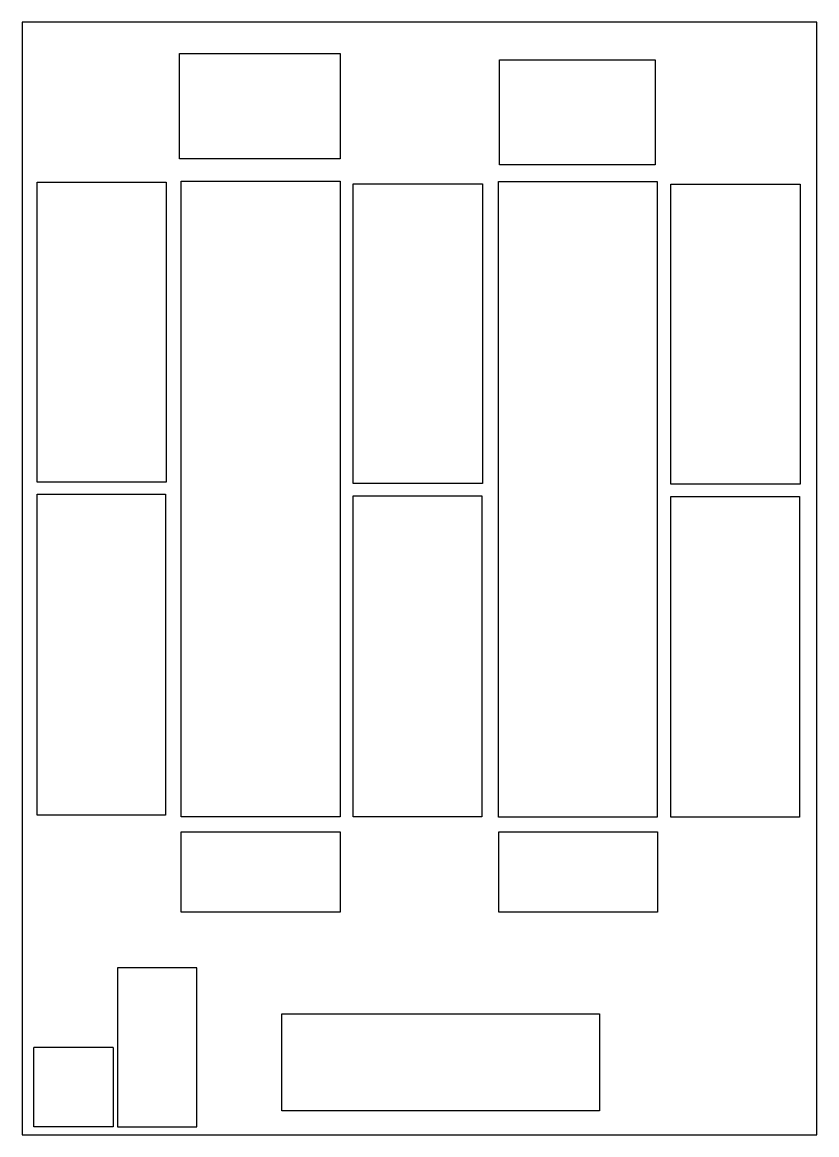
# Model space of a CAD drawing. Header units: inches. Extents: x 0.5 to 5.5, y 0.5 to 7.5.
import ezdxf

# ---------------------------------------------------------------- set-up
doc = ezdxf.new("R2010")
doc.units = ezdxf.units.IN
doc.header["$MEASUREMENT"] = 0
for name, color, linetype in [('Divisória', 3, 'Continuous'), ('Paredes', 1, 'Continuous'), ('Setor', 5, 'Continuous')]:
    doc.layers.add(name, color=color, linetype=linetype)

msp = doc.modelspace()

# ---------------------------------------------------------------- linework, layer by layer
at = {"layer": 'Divisória'}
for p, q in [((1.5011, 6.5045), (2.5011, 6.5045)), ((1.5011, 2.5045), (1.5011, 6.5045)), ((2.5011, 6.5045), (2.5011, 2.5045)), ((3.4976, 6.5029), (4.4976, 6.5029)), ((3.4976, 2.5029), (3.4976, 6.5029)), ((4.4976, 6.5029), (4.4976, 2.5029)), ((2.5011, 2.5045), (1.5011, 2.5045)), ((4.4976, 2.5029), (3.4976, 2.5029)), ((1.5998, 1.5542), (1.0998, 1.5542)), ((1.0998, 1.5542), (1.0998, 1.0542)), ((1.5998, 0.5542), (1.5998, 1.5542)), ((1.0732, 1.0542), (0.5732, 1.0542)), ((0.5732, 0.5542), (0.5732, 1.0542)), ((1.0732, 1.0542), (1.0732, 0.5542)), ((1.0998, 1.0542), (1.0998, 0.5542)), ((1.0732, 0.5542), (0.5732, 0.5542)), ((1.0998, 0.5542), (1.5998, 0.5542))]:
    msp.add_line(p, q, dxfattribs=at)
at = {"layer": 'Paredes'}
for p, q in [((0.5011, 7.5045), (0.5011, 0.5045)), ((5.5011, 7.5045), (0.5011, 7.5045)), ((5.5011, 0.5045), (5.5011, 7.5045)), ((0.5011, 0.5045), (5.5011, 0.5045))]:
    msp.add_line(p, q, dxfattribs=at)
at = {"layer": 'Setor'}
for points in [[(1.4911, 7.3085), (2.5018, 7.3085), (2.5018, 6.6445), (1.4911, 6.6445)], [(3.5049, 7.2676), (4.4852, 7.2676), (4.4852, 6.6082), (3.5049, 6.6082)], [(0.5944, 6.499), (1.4075, 6.499), (1.4075, 4.6117), (0.5944, 4.6117)], [(2.5847, 6.4888), (3.3978, 6.4888), (3.3978, 4.6016), (2.5847, 4.6016)], [(4.5833, 6.4858), (5.3964, 6.4858), (5.3963, 4.5985), (4.5832, 4.5985)], [(1.4035, 2.515), (0.5944, 2.515), (0.5944, 4.5344), (1.4035, 4.5344)], [(3.3938, 2.5049), (2.5847, 2.5049), (2.5847, 4.5242), (3.3938, 4.5242)], [(5.3924, 2.5018), (4.5832, 2.5018), (4.5832, 4.5212), (5.3924, 4.5212)], [(1.5011, 2.4105), (2.5011, 2.4105), (2.5011, 1.9056), (1.5011, 1.9056)], [(3.4997, 2.4105), (4.4997, 2.4105), (4.4997, 1.9056), (3.4997, 1.9056)], [(2.1353, 1.2646), (4.1339, 1.2646), (4.1339, 0.6551), (2.1353, 0.6551)]]:
    msp.add_lwpolyline(points, close=True, dxfattribs=at)

doc.saveas('drawing.dxf')
